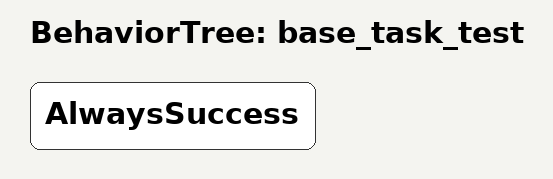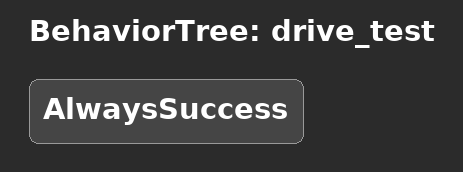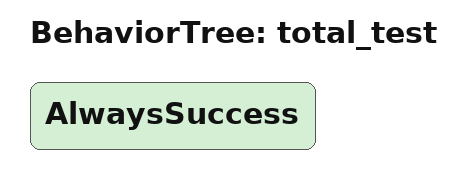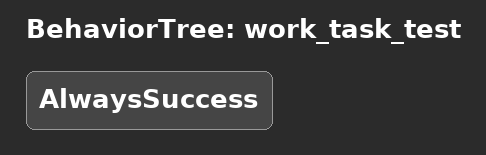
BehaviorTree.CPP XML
<?xml version="1.0" encoding="UTF-8"?>
<root BTCPP_format="4">
  <BehaviorTree ID="base_task_test">
    <AlwaysSuccess/>
  </BehaviorTree>

  <BehaviorTree ID="drive_test">
    <AlwaysSuccess/>
  </BehaviorTree>

  <BehaviorTree ID="total_test">
    <AlwaysSuccess/>
  </BehaviorTree>

  <BehaviorTree ID="work_task_test">
    <AlwaysSuccess/>
  </BehaviorTree>

</root>
